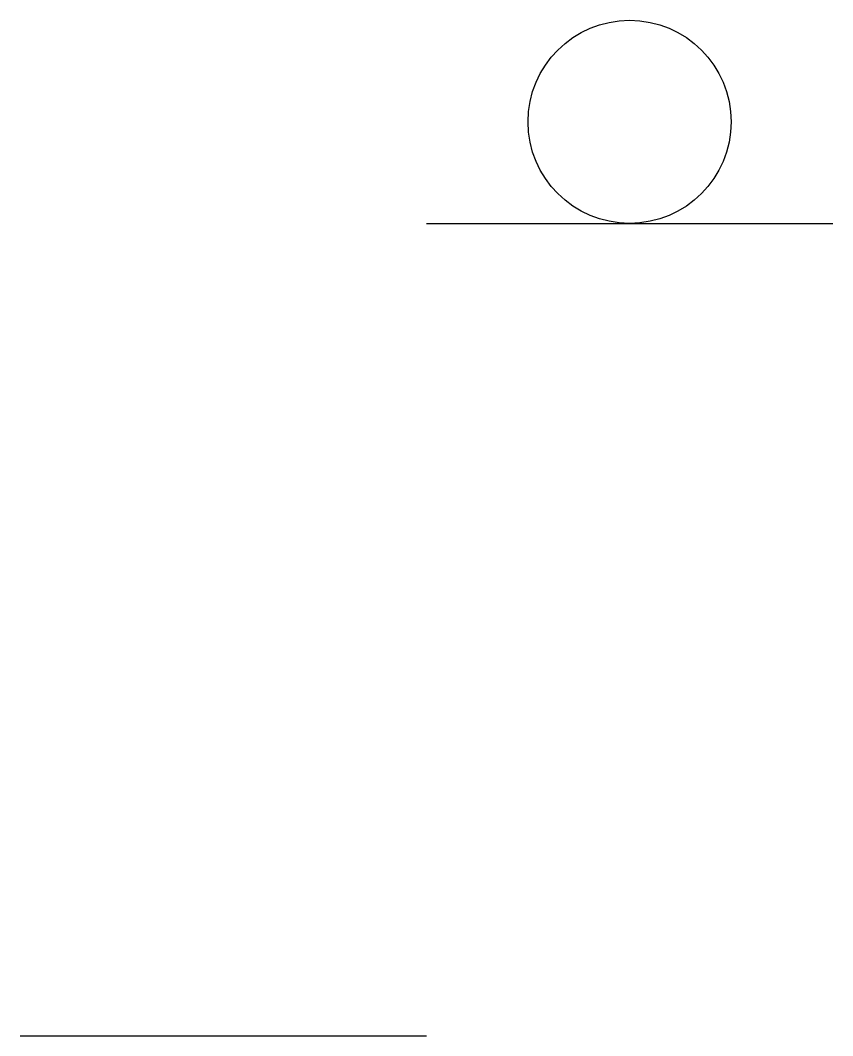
# Model space of a CAD drawing. Header units: millimetres. Extents: x 0 to 200, y -50 to 200.
import ezdxf

# ---------------------------------------------------------------- set-up
doc = ezdxf.new("R2010")
doc.units = ezdxf.units.MM

msp = doc.modelspace()

# ---------------------------------------------------------------- linework, layer by layer
for p, q in [((100, 150), (200, 150)), ((0, -50), (100, -50))]:
    msp.add_line(p, q)
msp.add_circle((150, 175), 25)

doc.saveas('drawing.dxf')
